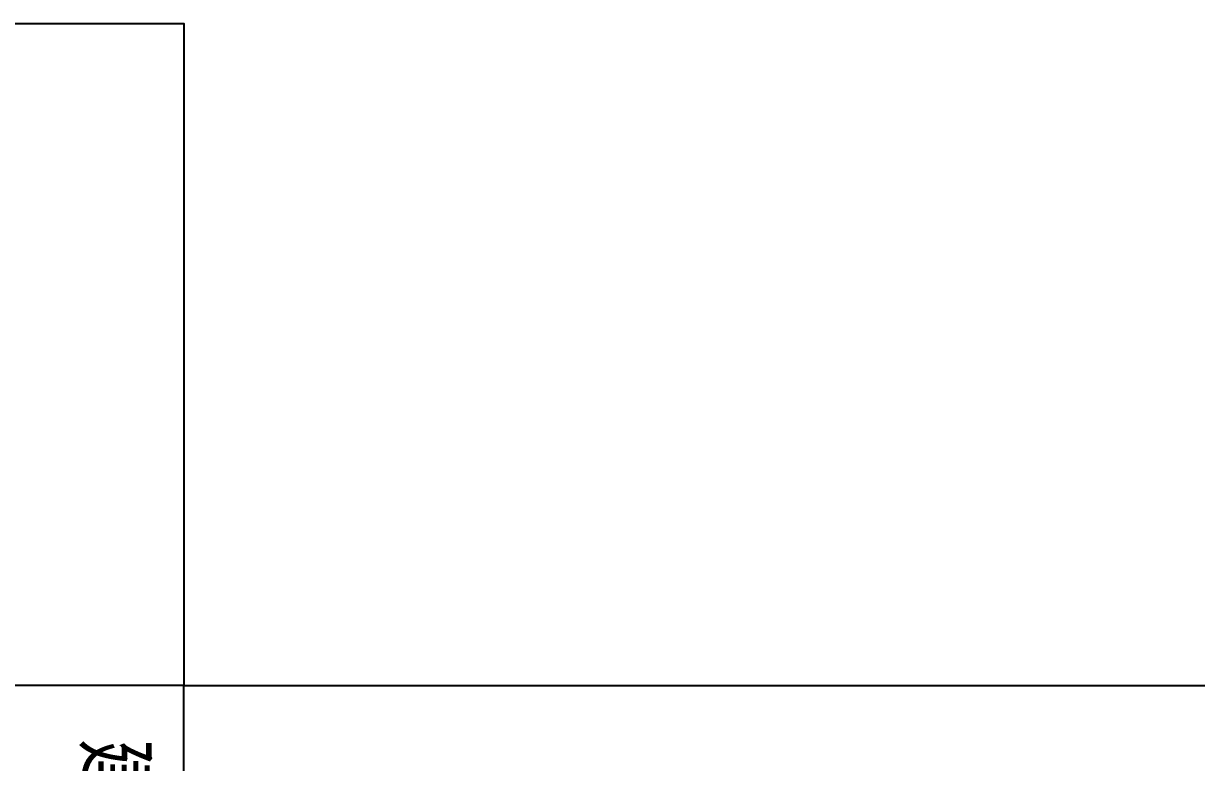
# Model space of a CAD drawing. Extents: x -518115 to 389031, y -231062 to 1628073.
# Drawn here: x 176940 to 184910, y -195920 to -190897 of the extents above; entities that cross this region are included whole.
import ezdxf

# ---------------------------------------------------------------- set-up
doc = ezdxf.new("R2010")
doc.units = 0
doc.header["$LTSCALE"] = 1000
doc.header["$MEASUREMENT"] = 0
doc.layers.add('yichutu', color=7, linetype='Continuous', true_color=0xffffff, plot=False)
doc.layers.add('图框', color=140, linetype='Continuous')
doc.layers.add('导图字', color=7, linetype='Continuous')
doc.styles.add('黑体', font='')
doc.styles.get('黑体').set_extended_font_data('SimHei')

# ---------------------------------------------------------------- blocks, each defined once
blk = doc.blocks.new('GFDDDDRG')
at = {"layer": '图框'}
blk.add_lwpolyline([(923310, -107437), (923310, -159999), (893610, -159999), (893610, -107437)], close=True, dxfattribs=at)
blk.add_lwpolyline([(923310, -107437), (923310, -159999), (893610, -159999), (893610, -107437)], close=True, dxfattribs=at)
blk = doc.blocks.new('yct-1051-594-26275-14850-25-1002.0')
at = {"layer": 'yichutu', "color": 7, "true_color": 0xffffff}
blk.add_lwpolyline([(0, 0), (0, 14850), (26275, 14850), (26275, 0)], close=True, dxfattribs=at)

msp = doc.modelspace()

# ---------------------------------------------------------------- linework, layer by layer
at = {"layer": '图框', "color": 2}
msp.add_lwpolyline([(178030.5, -195397), (170280.5, -195397), (170280.5, -190897), (178030.5, -190897)], close=True, dxfattribs=at)

# ---------------------------------------------------------------- block references
at = {"xscale": 0.5, "yscale": 0.5, "zscale": 0.5}
msp.add_blockref('GFDDDDRG', (-268774.4, -141678.5), dxfattribs=at)
at = {"layer": 'yichutu', "rotation": 270}
msp.add_blockref('yct-1051-594-26275-14850-25-1002.0', (178030.5, -195397), dxfattribs=at)

# ---------------------------------------------------------------- texts
at = {"layer": '导图字', "color": 1, "style": '黑体', "width": 0.8}
msp.add_text('建施_28_节点大样（三）_A1', height=420.591, rotation=270, dxfattribs=at).set_placement((177364.6, -195757.8))

doc.saveas('drawing.dxf')
